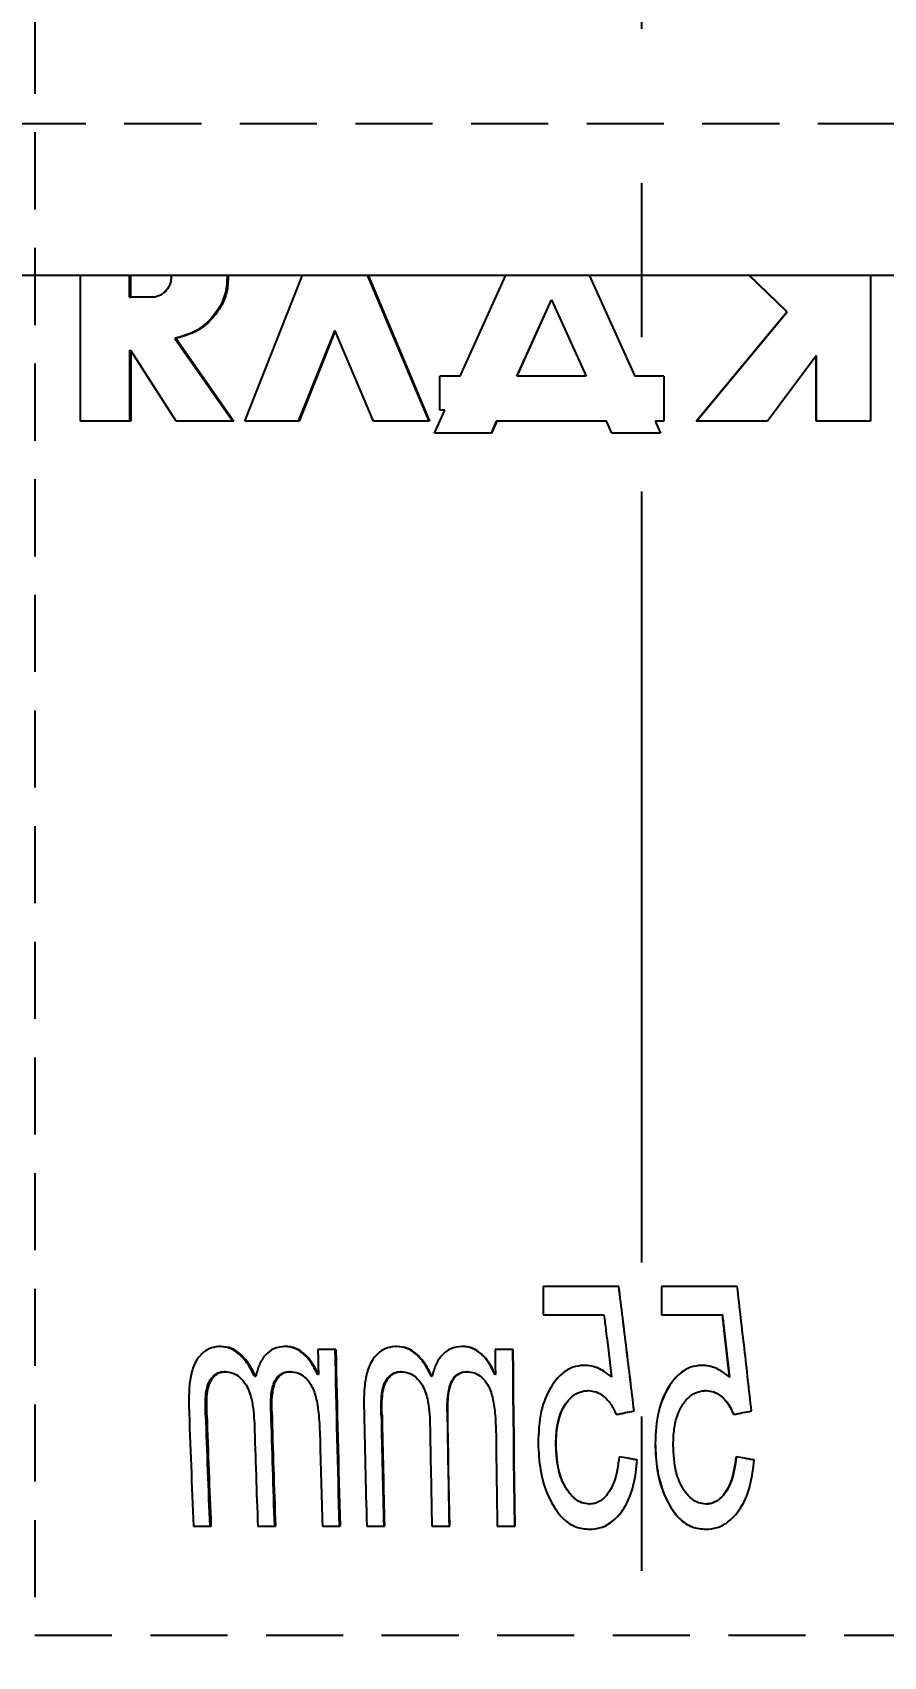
# Model space of a CAD drawing. Header units: millimetres. Extents: x 8 to 832, y 8 to 586.
# Drawn here: x 637.23 to 651.26, y 183.26 to 210.01 of the extents above; entities that cross this region are included whole.
import ezdxf

# ---------------------------------------------------------------- set-up
doc = ezdxf.new("R2010")
doc.units = ezdxf.units.MM
doc.linetypes.add('CENTERX2', pattern=[20.32, 12.7, -2.54, 2.54, -2.54])
doc.linetypes.add('HIDDEN', pattern=[1.905, 1.27, -0.635])
for name, color, linetype in [('CENTERLINE', 4, 'CENTERX2'), ('DIMENSIONS', 2, 'Continuous'), ('HIDDEN', 3, 'HIDDEN')]:
    doc.layers.add(name, color=color, linetype=linetype)
doc.layers.add('OUTLINE', color=7, linetype='Continuous', lineweight=25)
doc.styles.add('SLDTEXTSTYLE0', font='TXT', dxfattribs={"width": 0.75})
doc.dimstyles.new('SLDDIMSTYLE0', dxfattribs={"dimtxt": 3.5, "dimasz": 2, "dimexe": 0, "dimexo": 0.0625, "dimgap": 0.875, "dimtad": 1, "dimrnd": 1e-09, "dimzin": 12, "dimdsep": 46, "dimtxsty": 'SLDTEXTSTYLE0', "dimsah": 1, "dimcen": 0.09, "dimadec": 0, "dimazin": 3, "dimtfac": 1, "dimtofl": 0, "dimtmove": 0, "dimatfit": 3, "dimfxl": 0, "dimfrac": 2, "dimtolj": 1, "dimtzin": 12, "dimarcsym": 0})

# ---------------------------------------------------------------- blocks, each defined once
blk = doc.blocks.new('_D_13')
at = {"layer": 'DIMENSIONS'}
for p, q in [((583.772, 148.122), (583.772, 92.08)), ((647.272, 122.409), (647.272, 92.08)), ((647.272, 94.08), (583.772, 94.08))]:
    blk.add_line(p, q, dxfattribs=at)
for points in [[(583.772, 94.08), (585.772, 93.58), (585.772, 94.58)], [(647.272, 94.08), (645.272, 94.58), (645.272, 93.58)]]:
    blk.add_solid(points, dxfattribs=at)
at = {"layer": 'DIMENSIONS', "insert": (610.998, 98.591), "char_height": 3.5, "attachment_point": 1, "style": 'SLDTEXTSTYLE0'}
blk.add_mtext('63,5', dxfattribs=at)

msp = doc.modelspace()

# ---------------------------------------------------------------- linework, layer by layer
at = {"layer": 'CENTERLINE'}
msp.add_line((647.272, 466.611), (647.272, 109.712), dxfattribs=at)
at = {"layer": 'HIDDEN'}
for p, q in [((637.272, 263.612), (637.272, 183.612)), ((457.772, 208.512), (709.247, 208.512)), ((637.272, 183.612), (657.272, 183.612))]:
    msp.add_line(p, q, dxfattribs=at)
at = {"layer": 'OUTLINE'}
for p, q in [((630.614, 206.012), (647.272, 206.012)), ((638.024, 203.606), (638.024, 206.012)), ((638.83, 205.651), (638.83, 206.012)), ((638.853, 205.651), (638.853, 206.012)), ((640.735, 203.606), (641.686, 206.012)), ((642.751, 206.012), (643.767, 203.606)), ((642.763, 206.012), (643.777, 203.606)), ((644.283, 204.348), (645.033, 206.012)), ((646.407, 206.012), (647.16, 204.348)), ((646.41, 206.012), (647.16, 204.348)), ((647.272, 206.012), (663.931, 206.012)), ((649.663, 205.409), (649.038, 206.012)), ((649.669, 205.409), (649.043, 206.012)), ((650.146, 206.007), (650.146, 206.012)), ((650.154, 206.007), (650.154, 206.012)), ((651.046, 206.012), (651.046, 203.606)), ((638.83, 205.651), (638.853, 205.651)), ((639.255, 205.651), (638.853, 205.651)), ((645.213, 204.348), (645.784, 205.609)), ((645.219, 204.348), (645.788, 205.609)), ((645.788, 205.609), (645.784, 205.609)), ((645.788, 205.609), (646.357, 204.348)), ((648.173, 203.606), (649.663, 205.409)), ((648.176, 203.606), (649.669, 205.409)), ((649.663, 205.409), (649.669, 205.409)), ((639.58, 204.971), (640.534, 203.606)), ((639.58, 204.971), (639.602, 204.971)), ((639.602, 204.971), (640.553, 203.606)), ((642.21, 205.097), (641.614, 203.606)), ((642.224, 205.097), (641.63, 203.606)), ((642.224, 205.097), (642.21, 205.097)), ((642.851, 203.606), (642.224, 205.097)), ((638.83, 204.771), (638.83, 203.606)), ((638.83, 204.771), (638.853, 204.771)), ((638.853, 204.771), (638.853, 203.606)), ((639.602, 203.606), (638.853, 204.771)), ((650.146, 204.687), (649.346, 203.606)), ((650.146, 203.606), (650.146, 204.687)), ((650.146, 204.687), (650.154, 204.687)), ((650.154, 203.606), (650.154, 204.687)), ((644.283, 204.348), (643.947, 204.348)), ((643.947, 203.79), (643.947, 204.348)), ((645.219, 204.348), (645.213, 204.348)), ((646.357, 204.348), (645.219, 204.348)), ((647.638, 204.348), (647.16, 204.348)), ((647.16, 204.348), (647.16, 204.348)), ((647.638, 204.348), (647.638, 203.606)), ((638.853, 203.606), (638.024, 203.606)), ((640.553, 203.606), (639.602, 203.606)), ((641.63, 203.606), (640.735, 203.606)), ((643.777, 203.606), (642.851, 203.606)), ((643.861, 203.412), (644.031, 203.79)), ((644.031, 203.79), (643.947, 203.79)), ((644.877, 203.606), (644.79, 203.412)), ((644.884, 203.606), (644.796, 203.412)), ((644.884, 203.606), (644.877, 203.606)), ((646.692, 203.606), (644.884, 203.606)), ((646.779, 203.412), (646.692, 203.606)), ((647.495, 203.606), (647.582, 203.412)), ((647.638, 203.606), (647.495, 203.606)), ((649.346, 203.606), (648.173, 203.606)), ((651.046, 203.606), (650.146, 203.606)), ((644.796, 203.412), (643.861, 203.412)), ((647.582, 203.412), (646.779, 203.412)), ((646.897, 189.354), (645.648, 189.354)), ((648.847, 189.354), (647.597, 189.354)), ((645.65, 188.886), (646.651, 188.886)), ((647.597, 188.886), (648.598, 188.886)), ((648.602, 188.886), (648.598, 188.886)), ((640.34, 188.367), (640.32, 188.367)), ((641.4, 188.367), (641.383, 188.367)), ((643.243, 188.367), (643.232, 188.367)), ((644.316, 188.367), (644.307, 188.367)), ((642.233, 188.315), (641.937, 188.315)), ((645.156, 188.315), (644.858, 188.315)), ((640.41, 187.951), (640.39, 187.951)), ((640.914, 187.869), (640.896, 187.869)), ((641.482, 187.951), (641.466, 187.951)), ((641.946, 187.905), (641.931, 187.905)), ((643.309, 187.951), (643.298, 187.951)), ((643.819, 187.869), (643.809, 187.869)), ((644.394, 187.951), (644.386, 187.951)), ((644.862, 187.905), (644.855, 187.905)), ((646.313, 188.055), (646.316, 188.055)), ((646.777, 187.862), (646.778, 187.862)), ((648.259, 188.055), (648.257, 188.055)), ((648.721, 187.862), (648.717, 187.862)), ((646.393, 187.639), (646.395, 187.639)), ((648.336, 187.639), (648.333, 187.639)), ((647.148, 187.304), (647.148, 187.304)), ((645.859, 186.745), (645.863, 186.745)), ((647.496, 186.768), (647.495, 186.768)), ((647.198, 186.496), (647.198, 186.496)), ((646.414, 185.769), (646.416, 185.769)), ((648.339, 185.769), (648.336, 185.769)), ((639.888, 185.406), (640.176, 185.406)), ((640.947, 185.406), (641.237, 185.406)), ((642.012, 185.406), (642.304, 185.406)), ((642.742, 185.406), (643.034, 185.406)), ((643.815, 185.406), (644.109, 185.406)), ((644.892, 185.406), (645.186, 185.406)), ((646.411, 185.354), (646.414, 185.354)), ((648.332, 185.354), (648.329, 185.354))]:
    msp.add_line(p, q, dxfattribs=at)
at = {"layer": 'OUTLINE', "flags": 128}
for points in [[(645.648, 189.354), (645.648, 189.295), (645.648, 189.237), (645.649, 189.178), (645.649, 189.12), (645.649, 189.061), (645.65, 189.003), (645.65, 188.945), (645.65, 188.886)], [(647.597, 189.354), (647.597, 189.295), (647.597, 189.237), (647.597, 189.178), (647.597, 189.12), (647.597, 189.061), (647.597, 189.003), (647.597, 188.945), (647.597, 188.886)], [(647.598, 189.354), (647.598, 189.295), (647.598, 189.237), (647.598, 189.178), (647.598, 189.12), (647.598, 189.061), (647.598, 189.003), (647.598, 188.945), (647.598, 188.886)], [(644.858, 188.315), (644.859, 188.263), (644.859, 188.212), (644.859, 188.161), (644.86, 188.11), (644.86, 188.058), (644.861, 188.007), (644.862, 187.956), (644.862, 187.905)], [(645.18, 185.406), (645.176, 185.767), (645.171, 186.13), (645.168, 186.493), (645.164, 186.856), (645.16, 187.22), (645.157, 187.585), (645.153, 187.949), (645.15, 188.315)], [(645.186, 185.406), (645.182, 185.767), (645.178, 186.13), (645.174, 186.493), (645.17, 186.856), (645.166, 187.22), (645.163, 187.585), (645.159, 187.949), (645.156, 188.315)], [(644.109, 185.406), (644.104, 185.641), (644.1, 185.876), (644.096, 186.112), (644.092, 186.348), (644.088, 186.584), (644.085, 186.821), (644.081, 187.058), (644.077, 187.294)], [(644.873, 186.914), (644.875, 186.725), (644.877, 186.536), (644.88, 186.347), (644.882, 186.159), (644.884, 185.97), (644.887, 185.782), (644.889, 185.594), (644.892, 185.406)]]:
    msp.add_lwpolyline(points, dxfattribs=at)
at = {"layer": 'OUTLINE'}
for centre, radius, start, end in [((985.91, 195.562), 344.049, 181.20701, 181.2753), ((964.597, 194.688), 322.442, 181.1326, 181.64968), ((963.655, 194.683), 321.485, 181.13505, 181.65367), ((855.073, 194.642), 215.384, 181.92867, 182.45785), ((905.268, 194.648), 264.21, 181.5949, 182.0047), ((904.864, 194.654), 263.789, 181.59864, 182.0091), ((992.541, 194.621), 349.92, 181.18346, 181.50903), ((1143.972, 194.585), 499.957, 180.83549, 181.05198), ((864.457, 194.638), 224.492, 181.88941, 182.35709), ((863.649, 194.626), 223.664, 181.8932, 182.36261), ((890.809, 194.596), 250.031, 181.7193, 182.10658), ((1018.232, 194.63), 375.324, 181.12865, 181.40826), ((1020.422, 194.696), 377.502, 181.13225, 181.41025), ((1100.105, 194.583), 456.382, 180.94013, 181.15222), ((943.498, 194.626), 301.627, 181.46519, 181.75178)]:
    msp.add_arc(centre, radius, start, end, dxfattribs=at)
for points, knots in [([(639.518, 206.012), (639.518, 205.976), (639.518, 205.898), (639.464, 205.787), (639.374, 205.693), (639.295, 205.665), (639.255, 205.651)], [0, 0, 0, 0, 0.213404, 0.4757, 0.737078, 1, 1, 1, 1]), ([(640.441, 206.012), (640.438, 205.915), (640.43, 205.686), (640.252, 205.36), (639.959, 205.081), (639.707, 205.008), (639.58, 204.971)], [0, 0, 0, 0, 0.193186, 0.461872, 0.730817, 1, 1, 1, 1]), ([(640.46, 206.012), (640.457, 205.915), (640.449, 205.686), (640.271, 205.36), (639.98, 205.081), (639.728, 205.008), (639.602, 204.971)], [0, 0, 0, 0, 0.193417, 0.462283, 0.731135, 1, 1, 1, 1]), ([(647.148, 187.304), (647.106, 187.645), (647.044, 188.156), (646.96, 188.84), (646.917, 189.182), (646.896, 189.354)], [0, 0, 0, 0, 0.499878, 0.749926, 1, 1, 1, 1]), ([(647.148, 187.304), (647.107, 187.645), (647.044, 188.156), (646.961, 188.84), (646.918, 189.182), (646.897, 189.354)], [0, 0, 0, 0, 0.499874, 0.749921, 1, 1, 1, 1]), ([(649.082, 187.304), (649.044, 187.645), (648.986, 188.156), (648.907, 188.84), (648.867, 189.182), (648.847, 189.354)], [0, 0, 0, 0, 0.4998739, 0.7499217, 1, 1, 1, 1]), ([(646.651, 188.886), (646.662, 188.801), (646.689, 188.587), (646.731, 188.245), (646.762, 187.99), (646.778, 187.862)], [0, 0, 0, 0, 0.249972, 0.624977, 1, 1, 1, 1]), ([(648.598, 188.886), (648.608, 188.801), (648.633, 188.587), (648.673, 188.245), (648.702, 187.99), (648.717, 187.862)], [0, 0, 0, 0, 0.249972, 0.624978, 1, 1, 1, 1]), ([(648.602, 188.886), (648.612, 188.801), (648.637, 188.587), (648.677, 188.245), (648.706, 187.99), (648.721, 187.862)], [0, 0, 0, 0, 0.249973, 0.624979, 1, 1, 1, 1]), ([(640.34, 188.367), (640.286, 188.362), (640.182, 188.354), (640.048, 188.276), (639.931, 188.145), (639.853, 187.956), (639.81, 187.694), (639.811, 187.506), (639.812, 187.393)], [0, 0, 0, 0, 0.129406, 0.248287, 0.366539, 0.551252, 0.732854, 1, 1, 1, 1]), ([(640.896, 187.869), (640.861, 187.939), (640.789, 188.08), (640.651, 188.243), (640.487, 188.349), (640.378, 188.36), (640.32, 188.367)], [0, 0, 0, 0, 0.292654, 0.58755, 0.785317, 1, 1, 1, 1]), ([(640.914, 187.869), (640.879, 187.939), (640.808, 188.081), (640.669, 188.243), (640.507, 188.349), (640.397, 188.36), (640.34, 188.367)], [0, 0, 0, 0, 0.293194, 0.588607, 0.78596, 1, 1, 1, 1]), ([(641.4, 188.367), (641.335, 188.36), (641.212, 188.346), (641.062, 188.227), (640.961, 188.064), (640.93, 187.936), (640.914, 187.869)], [0, 0, 0, 0, 0.2517018, 0.4807787, 0.7315267, 1, 1, 1, 1]), ([(641.931, 187.905), (641.882, 188.001), (641.808, 188.15), (641.637, 188.299), (641.5, 188.36), (641.413, 188.365), (641.383, 188.367)], [0, 0, 0, 0, 0.421977, 0.650955, 0.881454, 1, 1, 1, 1]), ([(641.946, 187.905), (641.898, 188.001), (641.823, 188.15), (641.653, 188.299), (641.516, 188.36), (641.429, 188.365), (641.4, 188.367)], [0, 0, 0, 0, 0.422624, 0.652033, 0.882992, 1, 1, 1, 1]), ([(643.243, 188.367), (643.189, 188.362), (643.083, 188.354), (642.946, 188.276), (642.826, 188.145), (642.744, 187.956), (642.697, 187.694), (642.696, 187.506), (642.695, 187.393)], [0, 0, 0, 0, 0.129403, 0.248287, 0.36654, 0.551255, 0.732854, 1, 1, 1, 1]), ([(643.809, 187.869), (643.774, 187.939), (643.703, 188.08), (643.565, 188.243), (643.401, 188.349), (643.29, 188.36), (643.232, 188.367)], [0, 0, 0, 0, 0.2926517, 0.5875382, 0.7853081, 1, 1, 1, 1]), ([(643.819, 187.869), (643.784, 187.939), (643.714, 188.081), (643.575, 188.243), (643.412, 188.349), (643.301, 188.36), (643.243, 188.367)], [0, 0, 0, 0, 0.293189, 0.588612, 0.785976, 1, 1, 1, 1]), ([(644.316, 188.367), (644.25, 188.36), (644.125, 188.346), (643.972, 188.227), (643.869, 188.064), (643.836, 187.936), (643.819, 187.869)], [0, 0, 0, 0, 0.251693, 0.480776, 0.731532, 1, 1, 1, 1]), ([(644.855, 187.905), (644.807, 188.001), (644.734, 188.15), (644.563, 188.299), (644.426, 188.36), (644.337, 188.365), (644.307, 188.367)], [0, 0, 0, 0, 0.42197, 0.650936, 0.881431, 1, 1, 1, 1]), ([(644.862, 187.905), (644.814, 188.001), (644.741, 188.15), (644.571, 188.299), (644.433, 188.36), (644.345, 188.365), (644.316, 188.367)], [0, 0, 0, 0, 0.42263, 0.652035, 0.882991, 1, 1, 1, 1]), ([(640.087, 187.237), (640.084, 187.353), (640.078, 187.52), (640.115, 187.727), (640.172, 187.841), (640.247, 187.911), (640.322, 187.947), (640.369, 187.95), (640.39, 187.951)], [0, 0, 0, 0, 0.399601, 0.572064, 0.718966, 0.836444, 0.927417, 1, 1, 1, 1]), ([(640.108, 187.237), (640.104, 187.353), (640.099, 187.52), (640.135, 187.727), (640.192, 187.841), (640.267, 187.911), (640.341, 187.947), (640.389, 187.95), (640.41, 187.951)], [0, 0, 0, 0, 0.399881, 0.572496, 0.719557, 0.836672, 0.927287, 1, 1, 1, 1]), ([(640.41, 187.951), (640.452, 187.947), (640.539, 187.938), (640.661, 187.857), (640.776, 187.714), (640.87, 187.45), (640.882, 187.232), (640.891, 187.095)], [0, 0, 0, 0, 0.118637, 0.240518, 0.392521, 0.618648, 1, 1, 1, 1]), ([(641.16, 187.294), (641.159, 187.348), (641.158, 187.455), (641.172, 187.633), (641.212, 187.79), (641.296, 187.894), (641.374, 187.944), (641.435, 187.949), (641.466, 187.951)], [0, 0, 0, 0, 0.196913, 0.394103, 0.664547, 0.775949, 0.888155, 1, 1, 1, 1]), ([(641.177, 187.294), (641.177, 187.348), (641.176, 187.455), (641.19, 187.633), (641.229, 187.79), (641.313, 187.894), (641.391, 187.944), (641.452, 187.949), (641.482, 187.951)], [0, 0, 0, 0, 0.197069, 0.394391, 0.665636, 0.776641, 0.888458, 1, 1, 1, 1]), ([(641.482, 187.951), (641.525, 187.947), (641.611, 187.939), (641.732, 187.862), (641.841, 187.723), (641.912, 187.518), (641.956, 187.239), (641.965, 187.034), (641.97, 186.914)], [0, 0, 0, 0, 0.1002443, 0.2031958, 0.3282133, 0.510973, 0.7115667, 1, 1, 1, 1]), ([(642.981, 187.237), (642.979, 187.353), (642.976, 187.52), (643.016, 187.727), (643.075, 187.841), (643.152, 187.911), (643.228, 187.947), (643.276, 187.95), (643.298, 187.951)], [0, 0, 0, 0, 0.3996, 0.572059, 0.718961, 0.836442, 0.927421, 1, 1, 1, 1]), ([(642.994, 187.237), (642.991, 187.353), (642.988, 187.52), (643.028, 187.727), (643.087, 187.841), (643.164, 187.911), (643.24, 187.947), (643.288, 187.95), (643.309, 187.951)], [0, 0, 0, 0, 0.399885, 0.572502, 0.71957, 0.836682, 0.927309, 1, 1, 1, 1]), ([(643.309, 187.951), (643.352, 187.947), (643.44, 187.938), (643.563, 187.857), (643.677, 187.714), (643.768, 187.45), (643.778, 187.232), (643.784, 187.095)], [0, 0, 0, 0, 0.118638, 0.240527, 0.392527, 0.618651, 1, 1, 1, 1]), ([(644.068, 187.294), (644.068, 187.348), (644.069, 187.455), (644.085, 187.633), (644.127, 187.79), (644.214, 187.894), (644.293, 187.944), (644.355, 187.949), (644.386, 187.951)], [0, 0, 0, 0, 0.196909, 0.3941, 0.66454, 0.775943, 0.888142, 1, 1, 1, 1]), ([(644.077, 187.294), (644.078, 187.348), (644.078, 187.455), (644.095, 187.633), (644.136, 187.79), (644.222, 187.894), (644.302, 187.944), (644.363, 187.949), (644.394, 187.951)], [0, 0, 0, 0, 0.197067, 0.394389, 0.665631, 0.776642, 0.888441, 1, 1, 1, 1]), ([(644.394, 187.951), (644.437, 187.947), (644.524, 187.939), (644.645, 187.862), (644.754, 187.723), (644.823, 187.518), (644.863, 187.239), (644.869, 187.034), (644.873, 186.914)], [0, 0, 0, 0, 0.100234, 0.203189, 0.328211, 0.510969, 0.711564, 1, 1, 1, 1]), ([(646.316, 188.055), (646.255, 188.049), (646.127, 188.036), (645.934, 187.909), (645.739, 187.668), (645.584, 187.269), (645.573, 186.947), (645.566, 186.768)], [0, 0, 0, 0, 0.1100686, 0.2306864, 0.4089732, 0.6714614, 1, 1, 1, 1]), ([(646.777, 187.862), (646.737, 187.894), (646.638, 187.974), (646.476, 188.044), (646.357, 188.052), (646.313, 188.055)], [0, 0, 0, 0, 0.302452, 0.744445, 1, 1, 1, 1]), ([(646.778, 187.862), (646.738, 187.894), (646.64, 187.974), (646.479, 188.044), (646.36, 188.052), (646.316, 188.055)], [0, 0, 0, 0, 0.303188, 0.744164, 1, 1, 1, 1]), ([(648.257, 188.055), (648.196, 188.049), (648.067, 188.036), (647.873, 187.909), (647.677, 187.668), (647.518, 187.269), (647.503, 186.947), (647.495, 186.768)], [0, 0, 0, 0, 0.110064, 0.230692, 0.408972, 0.671461, 1, 1, 1, 1]), ([(648.259, 188.055), (648.198, 188.049), (648.07, 188.036), (647.875, 187.909), (647.678, 187.668), (647.519, 187.269), (647.504, 186.947), (647.496, 186.768)], [0, 0, 0, 0, 0.109959, 0.231138, 0.409557, 0.671518, 1, 1, 1, 1]), ([(648.717, 187.862), (648.677, 187.894), (648.58, 187.974), (648.419, 188.044), (648.3, 188.052), (648.257, 188.055)], [0, 0, 0, 0, 0.303169, 0.744173, 1, 1, 1, 1]), ([(645.859, 186.745), (645.861, 186.833), (645.866, 187.049), (645.943, 187.322), (646.085, 187.515), (646.215, 187.611), (646.324, 187.636), (646.383, 187.639), (646.393, 187.639)], [0, 0, 0, 0, 0.229662, 0.564942, 0.719082, 0.846912, 0.975546, 1, 1, 1, 1]), ([(645.863, 186.745), (645.865, 186.833), (645.87, 187.049), (645.946, 187.322), (646.089, 187.515), (646.218, 187.611), (646.327, 187.636), (646.386, 187.639), (646.395, 187.639)], [0, 0, 0, 0, 0.229863, 0.566247, 0.719853, 0.847341, 0.975613, 1, 1, 1, 1]), ([(646.395, 187.639), (646.438, 187.635), (646.527, 187.626), (646.659, 187.544), (646.776, 187.415), (646.826, 187.301), (646.851, 187.245)], [0, 0, 0, 0, 0.197623, 0.413292, 0.711099, 1, 1, 1, 1]), ([(647.792, 186.745), (647.795, 186.833), (647.802, 187.049), (647.881, 187.322), (648.025, 187.515), (648.155, 187.611), (648.264, 187.636), (648.323, 187.639), (648.333, 187.639)], [0, 0, 0, 0, 0.229864, 0.56625, 0.71985, 0.847333, 0.97561, 1, 1, 1, 1]), ([(648.333, 187.639), (648.375, 187.635), (648.464, 187.626), (648.596, 187.544), (648.711, 187.415), (648.76, 187.301), (648.784, 187.245)], [0, 0, 0, 0, 0.19761, 0.413288, 0.711107, 1, 1, 1, 1]), ([(648.336, 187.639), (648.378, 187.635), (648.467, 187.626), (648.599, 187.544), (648.715, 187.415), (648.764, 187.301), (648.789, 187.245)], [0, 0, 0, 0, 0.197308, 0.413876, 0.711744, 1, 1, 1, 1]), ([(646.85, 187.245), (646.876, 187.25), (646.927, 187.26), (647.027, 187.28), (647.1, 187.295), (647.148, 187.304)], [0, 0, 0, 0, 0.2605333, 0.5210905, 1, 1, 1, 1]), ([(646.851, 187.245), (646.877, 187.25), (646.929, 187.26), (647.028, 187.28), (647.101, 187.295), (647.148, 187.304)], [0, 0, 0, 0, 0.261242, 0.522556, 1, 1, 1, 1]), ([(648.784, 187.245), (648.81, 187.25), (648.862, 187.26), (648.961, 187.28), (649.035, 187.295), (649.082, 187.304)], [0, 0, 0, 0, 0.261274, 0.522556, 1, 1, 1, 1]), ([(645.566, 186.768), (645.574, 186.622), (645.593, 186.261), (645.742, 185.829), (645.97, 185.522), (646.175, 185.378), (646.337, 185.361), (646.414, 185.354)], [0, 0, 0, 0, 0.2430265, 0.6023908, 0.7375312, 0.8741289, 1, 1, 1, 1]), ([(646.414, 185.769), (646.371, 185.774), (646.282, 185.782), (646.147, 185.869), (646.008, 186.036), (645.879, 186.337), (645.866, 186.592), (645.859, 186.745)], [0, 0, 0, 0, 0.102947, 0.214154, 0.377543, 0.627363, 1, 1, 1, 1]), ([(646.416, 185.769), (646.374, 185.774), (646.285, 185.782), (646.15, 185.869), (646.012, 186.036), (645.883, 186.337), (645.87, 186.592), (645.863, 186.745)], [0, 0, 0, 0, 0.103038, 0.213719, 0.376885, 0.627089, 1, 1, 1, 1]), ([(647.495, 186.768), (647.501, 186.622), (647.517, 186.261), (647.662, 185.829), (647.886, 185.522), (648.09, 185.378), (648.251, 185.361), (648.329, 185.354)], [0, 0, 0, 0, 0.243025, 0.602388, 0.737527, 0.874131, 1, 1, 1, 1]), ([(647.496, 186.768), (647.502, 186.622), (647.518, 186.262), (647.663, 185.83), (647.888, 185.523), (648.092, 185.378), (648.254, 185.361), (648.332, 185.354)], [0, 0, 0, 0, 0.242532, 0.601003, 0.736575, 0.873617, 1, 1, 1, 1]), ([(648.336, 185.769), (648.293, 185.774), (648.204, 185.782), (648.07, 185.869), (647.934, 186.036), (647.809, 186.337), (647.798, 186.592), (647.792, 186.745)], [0, 0, 0, 0, 0.1030434, 0.2137195, 0.3768846, 0.6270887, 1, 1, 1, 1]), ([(646.411, 185.354), (646.474, 185.359), (646.615, 185.37), (646.822, 185.495), (647.022, 185.735), (647.158, 186.086), (647.185, 186.36), (647.198, 186.496)], [0, 0, 0, 0, 0.121851, 0.271217, 0.457044, 0.729605, 1, 1, 1, 1]), ([(646.414, 185.354), (646.477, 185.359), (646.617, 185.37), (646.823, 185.495), (647.022, 185.735), (647.159, 186.086), (647.185, 186.36), (647.198, 186.496)], [0, 0, 0, 0, 0.1219716, 0.2705613, 0.456223, 0.7292438, 1, 1, 1, 1]), ([(646.902, 186.548), (646.883, 186.401), (646.854, 186.176), (646.722, 185.934), (646.607, 185.826), (646.509, 185.777), (646.445, 185.772), (646.416, 185.769)], [0, 0, 0, 0, 0.44362, 0.680162, 0.811706, 0.915434, 1, 1, 1, 1]), ([(647.198, 186.496), (647.172, 186.501), (647.12, 186.51), (647.021, 186.527), (646.948, 186.54), (646.901, 186.548)], [0, 0, 0, 0, 0.261544, 0.523122, 1, 1, 1, 1]), ([(647.198, 186.496), (647.172, 186.501), (647.12, 186.51), (647.022, 186.527), (646.949, 186.54), (646.902, 186.548)], [0, 0, 0, 0, 0.262261, 0.524595, 1, 1, 1, 1]), ([(648.329, 185.354), (648.392, 185.359), (648.532, 185.37), (648.739, 185.495), (648.941, 185.735), (649.081, 186.086), (649.11, 186.36), (649.124, 186.496)], [0, 0, 0, 0, 0.121978, 0.270555, 0.456218, 0.729242, 1, 1, 1, 1]), ([(648.829, 186.548), (648.808, 186.401), (648.777, 186.176), (648.643, 185.934), (648.527, 185.826), (648.428, 185.777), (648.364, 185.772), (648.336, 185.769)], [0, 0, 0, 0, 0.443621, 0.680157, 0.811708, 0.915435, 1, 1, 1, 1]), ([(648.833, 186.548), (648.813, 186.401), (648.782, 186.176), (648.647, 185.934), (648.53, 185.825), (648.431, 185.777), (648.367, 185.771), (648.339, 185.769)], [0, 0, 0, 0, 0.443243, 0.679926, 0.811735, 0.91564, 1, 1, 1, 1]), ([(649.124, 186.496), (649.099, 186.501), (649.047, 186.51), (648.948, 186.527), (648.876, 186.54), (648.829, 186.548)], [0, 0, 0, 0, 0.2623032, 0.5245995, 1, 1, 1, 1])]:
    msp.add_open_spline(points, degree=3, knots=knots, dxfattribs=at)

# ---------------------------------------------------------------- dimensions: what is measured, and where the dimension line sits
at = {"layer": 'DIMENSIONS'}
dim = msp.add_linear_dim(base=(583.772, 96.856), p1=(647.272, 291.276), p2=(583.772, 291.276), dimstyle='SLDDIMSTYLE0', dxfattribs=at)
dim.commit()
dim.dimension.update_dxf_attribs({"geometry": '_D_13', "text_midpoint": (615.522, 96.856), "dimtype": 160})

doc.saveas('drawing.dxf')
